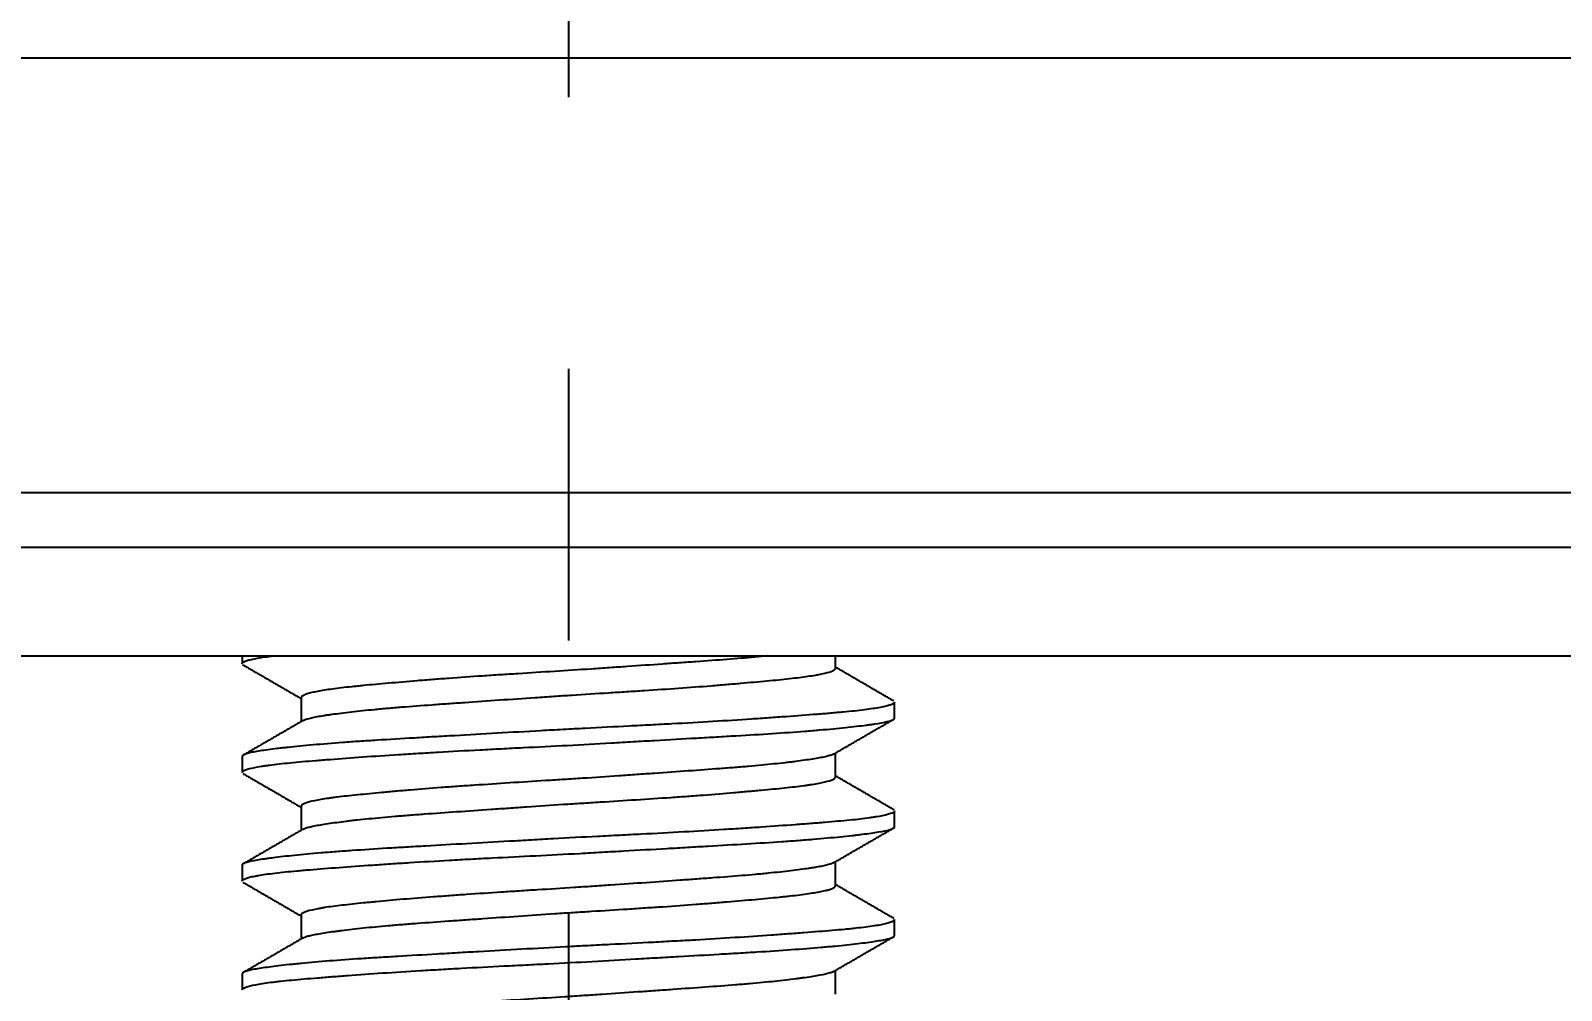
# Model space of a CAD drawing. Extents: x 1571 to 2360, y 0 to 579.
# Drawn here: x 2079.05 to 2093.13, y 251.71 to 260.54 of the extents above; entities that cross this region are included whole.
import ezdxf

# ---------------------------------------------------------------- set-up
doc = ezdxf.new("R2010")
doc.units = 0
doc.header["$LTSCALE"] = 10
doc.header["$MEASUREMENT"] = 0
doc.header["$PDMODE"] = 3
doc.header["$PDSIZE"] = -10
doc.linetypes.add('CENTER', pattern=[2, 1.25, -0.25, 0.25, -0.25])
doc.layers.get('0').update_dxf_attribs({"linetype": 'CONTINUOUS'})
doc.layers.get('DEFPOINTS').update_dxf_attribs({"linetype": 'CONTINUOUS'})
doc.layers.add('1', color=7, linetype='CONTINUOUS')
doc.styles.add('Daelim Dimension', font='H2GTRE.TTF')
doc.dimstyles.new('DEFAULT', dxfattribs={"dimscale": 2, "dimtxt": 2, "dimasz": 2, "dimexe": 0, "dimexo": 2, "dimgap": 1, "dimtad": 1, "dimdec": 1, "dimzin": 9, "dimdsep": 46, "dimtxsty": 'Daelim Dimension', "dimcen": 0.5, "dimclrd": 252, "dimclre": 252, "dimclrt": 3, "dimadec": 1, "dimazin": 0, "dimtfac": 1, "dimtdec": 1, "dimtix": 1, "dimtmove": 0, "dimatfit": 3, "dimfxl": 1, "dimtolj": 1, "dimtzin": 1, "dimlwd": 9, "dimlwe": 9, "dimarcsym": 0})

# ---------------------------------------------------------------- blocks, each defined once
blk = doc.blocks.new('*D4')
at = {"color": 5, "lineweight": 9, "ltscale": 0.5, "transparency": 16777216}
for p, q in [((2006.288, 422.869), (2172.463, 422.869)), ((2172.463, 259.789), (2172.463, 418.869)), ((2109.295, 255.789), (2172.463, 255.789))]:
    blk.add_line(p, q, dxfattribs=at)
at = {"color": 5, "ltscale": 0.5, "transparency": 16777216}
for points in [[(2171.797, 418.869), (2173.13, 418.869), (2172.463, 422.869)], [(2171.797, 259.789), (2173.13, 259.789), (2172.463, 255.789)]]:
    blk.add_solid(points, dxfattribs=at)
at = {"layer": 'DEFPOINTS', "color": 0, "ltscale": 0.5, "transparency": 16777216}
for p in [(2002.288, 422.869), (2172.463, 422.869), (2105.295, 255.789)]:
    blk.add_point(p, dxfattribs=at)
at = {"color": 7, "lineweight": -3, "ltscale": 0.5, "transparency": 16777216, "insert": (2165.234, 339.329), "char_height": 10, "attachment_point": 5, "rotation": 90, "style": 'Daelim Dimension'}
blk.add_mtext('\\A1;167', dxfattribs=at)
blk = doc.blocks.new('*D8')
at = {"color": 5, "lineweight": 9, "ltscale": 0.5, "transparency": 16777216}
for p, q in [((2109.295, 255.789), (2172.463, 255.789)), ((2172.463, 251.789), (2172.463, 113.289)), ((2090.15, 109.289), (2172.463, 109.289))]:
    blk.add_line(p, q, dxfattribs=at)
at = {"color": 5, "ltscale": 0.5, "transparency": 16777216}
for points in [[(2171.797, 251.789), (2173.13, 251.789), (2172.463, 255.789)], [(2171.797, 113.289), (2173.13, 113.289), (2172.463, 109.289)]]:
    blk.add_solid(points, dxfattribs=at)
at = {"layer": 'DEFPOINTS', "color": 0, "ltscale": 0.5, "transparency": 16777216}
for p in [(2105.295, 255.789), (2086.15, 109.289), (2172.463, 109.289)]:
    blk.add_point(p, dxfattribs=at)
at = {"color": 7, "lineweight": -3, "ltscale": 0.5, "transparency": 16777216, "insert": (2165.247, 182.539), "char_height": 10, "attachment_point": 5, "rotation": 90, "style": 'Daelim Dimension'}
blk.add_mtext('\\A1;410', dxfattribs=at)

msp = doc.modelspace()

# ---------------------------------------------------------------- linework, layer by layer
at = {"layer": '1', "color": 1, "linetype": 'CENTER', "lineweight": -3}
msp.add_line((2083.995, 272.428), (2083.995, 169.65), dxfattribs=at)
at = {"layer": '1', "color": 7, "linetype": 'Continuous', "lineweight": -3}
for p, q in [((2078.295, 260.289), (2105.795, 260.289)), ((2105.795, 256.289), (2078.295, 256.289)), ((2078.295, 255.789), (2105.295, 255.789)), ((2078.295, 254.789), (2100.545, 254.789)), ((2080.995, 254.789), (2080.995, 254.717)), ((2086.453, 254.675), (2086.453, 254.789)), ((2081.536, 254.403), (2081.536, 254.184)), ((2086.995, 254.216), (2086.995, 254.362)), ((2080.995, 253.862), (2080.995, 253.716)), ((2086.453, 253.674), (2086.453, 253.895)), ((2081.536, 253.404), (2081.536, 253.184)), ((2086.995, 253.217), (2086.995, 253.362)), ((2086.453, 252.675), (2086.453, 252.895)), ((2080.995, 252.862), (2080.995, 252.716)), ((2081.536, 252.403), (2081.536, 252.184)), ((2086.995, 252.216), (2086.995, 252.362)), ((2086.453, 251.675), (2086.453, 251.895)), ((2080.995, 251.862), (2080.995, 251.717))]:
    msp.add_line(p, q, dxfattribs=at)
for points, knots in [([(2080.995, 254.715), (2080.995, 254.717), (2080.995, 254.719), (2081.002, 254.729), (2081.016, 254.736), (2081.045, 254.746), (2081.051, 254.748), (2081.065, 254.752), (2081.088, 254.757), (2081.115, 254.763), (2081.177, 254.774), (2081.226, 254.781), (2081.287, 254.789), (2081.29, 254.789), (2081.292, 254.789)], [0, 0, 0, 0, 0.084128, 0.084128, 0.384611, 0.384611, 0.459731, 0.459731, 0.534852, 0.685093, 0.685093, 0.985576, 0.985576, 1, 1, 1, 1]), ([(2085.83, 254.788), (2085.829, 254.788), (2085.828, 254.788), (2085.79, 254.784), (2085.751, 254.78), (2085.629, 254.769), (2085.543, 254.762), (2085.362, 254.748), (2085.268, 254.741), (2085.144, 254.732), (2085.119, 254.73), (2085.068, 254.727), (2085.043, 254.725), (2084.965, 254.72), (2084.913, 254.716), (2084.755, 254.705), (2084.648, 254.697), (2084.484, 254.686), (2084.401, 254.68), (2084.317, 254.675), (2084.261, 254.671), (2084.233, 254.669), (2084.092, 254.659), (2083.979, 254.652), (2083.756, 254.638), (2083.644, 254.631), (2083.506, 254.622), (2083.478, 254.62), (2083.423, 254.617), (2083.395, 254.615), (2083.313, 254.61), (2083.259, 254.606), (2083.1, 254.596), (2082.996, 254.589), (2082.846, 254.577), (2082.772, 254.572), (2082.699, 254.566), (2082.652, 254.562), (2082.628, 254.561), (2082.511, 254.551), (2082.423, 254.543), (2082.258, 254.529), (2082.18, 254.522), (2082.089, 254.513), (2082.072, 254.511), (2082.037, 254.507), (2082.02, 254.506), (2081.97, 254.5), (2081.939, 254.497), (2081.85, 254.486), (2081.797, 254.479), (2081.728, 254.468), (2081.707, 254.465), (2081.668, 254.457), (2081.65, 254.454), (2081.603, 254.442), (2081.555, 254.427), (2081.538, 254.412), (2081.536, 254.404), (2081.536, 254.403), (2081.536, 254.403)], [0, 0, 0, 0, 0.000682, 0.000682, 0.029091, 0.029091, 0.085909, 0.085909, 0.142727, 0.142727, 0.156932, 0.156932, 0.171136, 0.171136, 0.199545, 0.199545, 0.256364, 0.256364, 0.284773, 0.298977, 0.298977, 0.313182, 0.313182, 0.37, 0.37, 0.426818, 0.426818, 0.441023, 0.441023, 0.455227, 0.455227, 0.483636, 0.483636, 0.540455, 0.540455, 0.568864, 0.583068, 0.583068, 0.597273, 0.597273, 0.654091, 0.654091, 0.710909, 0.710909, 0.725114, 0.725114, 0.739318, 0.739318, 0.767727, 0.767727, 0.824545, 0.824545, 0.852955, 0.852955, 0.881364, 0.881364, 0.938182, 0.995, 0.995, 1, 1, 1, 1]), ([(2081.551, 254.192), (2081.551, 254.192), (2081.551, 254.192), (2081.554, 254.194), (2081.557, 254.196), (2081.57, 254.201), (2081.58, 254.204), (2081.615, 254.215), (2081.646, 254.222), (2081.703, 254.233), (2081.724, 254.236), (2081.759, 254.242), (2081.771, 254.244), (2081.795, 254.247), (2081.808, 254.249), (2081.874, 254.258), (2081.993, 254.273), (2082.136, 254.288), (2082.233, 254.298), (2082.253, 254.3), (2082.294, 254.303), (2082.314, 254.305), (2082.377, 254.31), (2082.419, 254.314), (2082.551, 254.325), (2082.643, 254.331), (2082.788, 254.342), (2082.837, 254.346), (2082.913, 254.351), (2082.939, 254.353), (2082.99, 254.356), (2083.016, 254.358), (2083.146, 254.367), (2083.252, 254.375), (2083.469, 254.39), (2083.579, 254.397), (2083.719, 254.407), (2083.748, 254.409), (2083.804, 254.413), (2083.832, 254.415), (2083.917, 254.42), (2083.973, 254.424), (2084.141, 254.435), (2084.253, 254.442), (2084.419, 254.452), (2084.475, 254.456), (2084.558, 254.461), (2084.585, 254.463), (2084.64, 254.466), (2084.667, 254.468), (2084.802, 254.477), (2084.907, 254.484), (2085.111, 254.498), (2085.211, 254.506), (2085.33, 254.515), (2085.354, 254.517), (2085.401, 254.521), (2085.424, 254.523), (2085.492, 254.529), (2085.536, 254.532), (2085.665, 254.544), (2085.745, 254.551), (2085.858, 254.562), (2085.895, 254.565), (2085.965, 254.572), (2085.998, 254.576), (2086.093, 254.586), (2086.149, 254.593), (2086.224, 254.604), (2086.258, 254.609), (2086.289, 254.615), (2086.309, 254.619), (2086.318, 254.621), (2086.363, 254.63), (2086.391, 254.637), (2086.432, 254.653), (2086.445, 254.66), (2086.452, 254.669), (2086.453, 254.671), (2086.453, 254.674), (2086.453, 254.674), (2086.453, 254.675)], [0, 0, 0, 0, 0.00009, 0.00009, 0.011412, 0.011412, 0.034057, 0.034057, 0.079347, 0.079347, 0.101992, 0.101992, 0.113315, 0.113315, 0.124637, 0.124637, 0.169927, 0.215217, 0.215217, 0.226539, 0.226539, 0.237862, 0.237862, 0.260507, 0.260507, 0.305797, 0.305797, 0.328441, 0.328441, 0.339764, 0.339764, 0.351086, 0.351086, 0.396376, 0.396376, 0.441666, 0.441666, 0.452989, 0.452989, 0.464311, 0.464311, 0.486956, 0.486956, 0.532246, 0.532246, 0.554891, 0.554891, 0.566213, 0.566213, 0.577536, 0.577536, 0.622826, 0.622826, 0.668115, 0.668115, 0.679438, 0.679438, 0.69076, 0.69076, 0.713405, 0.713405, 0.758695, 0.758695, 0.78134, 0.78134, 0.803985, 0.803985, 0.849275, 0.849275, 0.87192, 0.883242, 0.883242, 0.894565, 0.894565, 0.939855, 0.939855, 0.985144, 0.985144, 0.996467, 0.996467, 1, 1, 1, 1]), ([(2086.995, 254.362), (2086.995, 254.361), (2086.994, 254.359), (2086.99, 254.351), (2086.978, 254.344), (2086.945, 254.332), (2086.932, 254.328), (2086.909, 254.323), (2086.9, 254.321), (2086.882, 254.317), (2086.873, 254.315), (2086.823, 254.306), (2086.775, 254.299), (2086.661, 254.284), (2086.596, 254.277), (2086.504, 254.269), (2086.485, 254.267), (2086.446, 254.264), (2086.387, 254.258), (2086.324, 254.253), (2086.192, 254.243), (2086.098, 254.236), (2085.946, 254.225), (2085.894, 254.221), (2085.813, 254.215), (2085.786, 254.213), (2085.731, 254.21), (2085.703, 254.208), (2085.562, 254.198), (2085.445, 254.191), (2085.203, 254.176), (2085.077, 254.169), (2084.915, 254.16), (2084.883, 254.159), (2084.817, 254.155), (2084.719, 254.15), (2084.619, 254.145), (2084.42, 254.135), (2084.286, 254.128), (2084.083, 254.117), (2084.015, 254.114), (2083.912, 254.108), (2083.878, 254.106), (2083.81, 254.103), (2083.776, 254.101), (2083.606, 254.091), (2083.473, 254.084), (2083.209, 254.069), (2083.079, 254.061), (2082.918, 254.052), (2082.886, 254.05), (2082.823, 254.047), (2082.729, 254.041), (2082.638, 254.036), (2082.46, 254.025), (2082.345, 254.019), (2082.18, 254.008), (2082.126, 254.005), (2082.047, 254), (2082.021, 253.998), (2081.971, 253.994), (2081.946, 253.992), (2081.823, 253.984), (2081.732, 253.976), (2081.563, 253.961), (2081.486, 253.954), (2081.399, 253.944), (2081.382, 253.942), (2081.349, 253.939), (2081.301, 253.933), (2081.259, 253.928), (2081.179, 253.917), (2081.135, 253.91), (2081.082, 253.9), (2081.066, 253.896), (2081.046, 253.891), (2081.04, 253.889), (2081.029, 253.886), (2081.024, 253.884), (2081.003, 253.876), (2080.995, 253.869), (2080.995, 253.862)], [0, 0, 0, 0, 0.006233, 0.006233, 0.049515, 0.049515, 0.071156, 0.071156, 0.081977, 0.081977, 0.092798, 0.092798, 0.13608, 0.13608, 0.179363, 0.179363, 0.190184, 0.190184, 0.201004, 0.222646, 0.222646, 0.265928, 0.265928, 0.287569, 0.287569, 0.29839, 0.29839, 0.309211, 0.309211, 0.352493, 0.352493, 0.395776, 0.395776, 0.406596, 0.406596, 0.417417, 0.439058, 0.439058, 0.482341, 0.482341, 0.503982, 0.503982, 0.514803, 0.514803, 0.525624, 0.525624, 0.568906, 0.568906, 0.612189, 0.612189, 0.623009, 0.623009, 0.63383, 0.655471, 0.655471, 0.698754, 0.698754, 0.720395, 0.720395, 0.731216, 0.731216, 0.742037, 0.742037, 0.785319, 0.785319, 0.828602, 0.828602, 0.839422, 0.839422, 0.850243, 0.871884, 0.871884, 0.915167, 0.915167, 0.936808, 0.936808, 0.947629, 0.947629, 0.958449, 0.958449, 1, 1, 1, 1]), ([(2080.995, 253.716), (2080.995, 253.716), (2080.995, 253.716), (2080.995, 253.719), (2080.996, 253.72), (2080.999, 253.724), (2081.001, 253.726), (2081.013, 253.735), (2081.033, 253.743), (2081.089, 253.758), (2081.126, 253.766), (2081.183, 253.775), (2081.196, 253.777), (2081.221, 253.78), (2081.234, 253.782), (2081.275, 253.787), (2081.305, 253.791), (2081.399, 253.802), (2081.47, 253.808), (2081.587, 253.819), (2081.628, 253.822), (2081.693, 253.827), (2081.715, 253.829), (2081.76, 253.833), (2081.783, 253.834), (2081.899, 253.843), (2081.999, 253.851), (2082.209, 253.866), (2082.319, 253.873), (2082.464, 253.882), (2082.494, 253.884), (2082.553, 253.888), (2082.583, 253.89), (2082.674, 253.895), (2082.736, 253.899), (2082.922, 253.91), (2083.05, 253.917), (2083.245, 253.927), (2083.311, 253.931), (2083.411, 253.936), (2083.444, 253.937), (2083.511, 253.941), (2083.545, 253.943), (2083.715, 253.951), (2083.85, 253.958), (2084.12, 253.972), (2084.255, 253.98), (2084.424, 253.989), (2084.457, 253.991), (2084.525, 253.995), (2084.559, 253.997), (2084.659, 254.003), (2084.725, 254.007), (2084.921, 254.018), (2085.049, 254.025), (2085.235, 254.036), (2085.297, 254.039), (2085.388, 254.045), (2085.418, 254.046), (2085.478, 254.05), (2085.507, 254.052), (2085.654, 254.06), (2085.765, 254.067), (2085.976, 254.081), (2086.076, 254.088), (2086.193, 254.097), (2086.216, 254.099), (2086.262, 254.103), (2086.284, 254.105), (2086.349, 254.11), (2086.391, 254.114), (2086.509, 254.125), (2086.581, 254.133), (2086.676, 254.144), (2086.706, 254.147), (2086.747, 254.153), (2086.761, 254.155), (2086.787, 254.158), (2086.799, 254.16), (2086.858, 254.169), (2086.934, 254.183), (2086.974, 254.196), (2086.988, 254.205), (2086.99, 254.207), (2086.993, 254.21), (2086.994, 254.212), (2086.995, 254.214), (2086.995, 254.214), (2086.995, 254.215)], [0, 0, 0, 0, 0.002251, 0.002251, 0.013071, 0.013071, 0.023892, 0.023892, 0.067174, 0.067174, 0.110457, 0.110457, 0.121278, 0.121278, 0.132098, 0.132098, 0.153739, 0.153739, 0.197022, 0.197022, 0.218663, 0.218663, 0.229484, 0.229484, 0.240304, 0.240304, 0.283587, 0.283587, 0.32687, 0.32687, 0.33769, 0.33769, 0.348511, 0.348511, 0.370152, 0.370152, 0.413435, 0.413435, 0.435076, 0.435076, 0.445897, 0.445897, 0.456717, 0.456717, 0.5, 0.5, 0.543282, 0.543282, 0.554103, 0.554103, 0.564923, 0.564923, 0.586565, 0.586565, 0.629847, 0.629847, 0.651489, 0.651489, 0.662309, 0.662309, 0.67313, 0.67313, 0.716412, 0.716412, 0.759695, 0.759695, 0.770516, 0.770516, 0.781336, 0.781336, 0.802977, 0.802977, 0.84626, 0.84626, 0.867901, 0.867901, 0.878722, 0.878722, 0.889542, 0.889542, 0.932825, 0.976108, 0.976108, 0.986928, 0.986928, 0.997749, 0.997749, 1, 1, 1, 1]), ([(2086.438, 253.886), (2086.435, 253.884), (2086.432, 253.882), (2086.42, 253.877), (2086.405, 253.872), (2086.385, 253.867), (2086.372, 253.863), (2086.364, 253.861), (2086.325, 253.853), (2086.247, 253.838), (2086.142, 253.824), (2086.068, 253.814), (2086.053, 253.812), (2086.021, 253.808), (2086.005, 253.807), (2085.955, 253.801), (2085.921, 253.797), (2085.813, 253.786), (2085.736, 253.778), (2085.611, 253.768), (2085.569, 253.764), (2085.48, 253.757), (2085.434, 253.754), (2085.295, 253.743), (2085.101, 253.729), (2084.894, 253.715), (2084.76, 253.705), (2084.733, 253.703), (2084.679, 253.7), (2084.652, 253.698), (2084.57, 253.692), (2084.515, 253.688), (2084.35, 253.677), (2084.239, 253.669), (2084.071, 253.658), (2084.014, 253.654), (2083.93, 253.649), (2083.901, 253.647), (2083.845, 253.644), (2083.816, 253.642), (2083.676, 253.633), (2083.565, 253.626), (2083.346, 253.612), (2083.239, 253.605), (2083.106, 253.596), (2083.08, 253.594), (2083.027, 253.591), (2083.001, 253.589), (2082.924, 253.583), (2082.874, 253.58), (2082.726, 253.568), (2082.632, 253.561), (2082.496, 253.55), (2082.451, 253.546), (2082.386, 253.54), (2082.365, 253.538), (2082.323, 253.535), (2082.302, 253.533), (2082.201, 253.523), (2082.127, 253.516), (2081.989, 253.502), (2081.926, 253.495), (2081.854, 253.487), (2081.841, 253.485), (2081.814, 253.481), (2081.801, 253.479), (2081.764, 253.474), (2081.741, 253.47), (2081.677, 253.459), (2081.642, 253.452), (2081.6, 253.441), (2081.588, 253.437), (2081.572, 253.431), (2081.567, 253.429), (2081.559, 253.425), (2081.555, 253.424), (2081.541, 253.415), (2081.536, 253.409), (2081.536, 253.403)], [0, 0, 0, 0, 0.010507, 0.010507, 0.033152, 0.044474, 0.044474, 0.055797, 0.055797, 0.101087, 0.146377, 0.146377, 0.157699, 0.157699, 0.169022, 0.169022, 0.191667, 0.191667, 0.236956, 0.236956, 0.259601, 0.259601, 0.282246, 0.282246, 0.327536, 0.372826, 0.372826, 0.384148, 0.384148, 0.395471, 0.395471, 0.418116, 0.418116, 0.463406, 0.463406, 0.486051, 0.486051, 0.497373, 0.497373, 0.508696, 0.508696, 0.553985, 0.553985, 0.599275, 0.599275, 0.610598, 0.610598, 0.62192, 0.62192, 0.644565, 0.644565, 0.689855, 0.689855, 0.7125, 0.7125, 0.723822, 0.723822, 0.735145, 0.735145, 0.780435, 0.780435, 0.825725, 0.825725, 0.837047, 0.837047, 0.84837, 0.84837, 0.871014, 0.871014, 0.916304, 0.916304, 0.938949, 0.938949, 0.950272, 0.950272, 0.961594, 0.961594, 1, 1, 1, 1]), ([(2081.551, 253.192), (2081.557, 253.196), (2081.566, 253.199), (2081.586, 253.206), (2081.604, 253.212), (2081.626, 253.217), (2081.641, 253.22), (2081.65, 253.222), (2081.694, 253.231), (2081.736, 253.238), (2081.835, 253.253), (2081.89, 253.26), (2081.969, 253.27), (2081.985, 253.272), (2082.018, 253.276), (2082.035, 253.278), (2082.087, 253.283), (2082.123, 253.287), (2082.236, 253.298), (2082.316, 253.305), (2082.444, 253.316), (2082.51, 253.321), (2082.579, 253.327), (2082.626, 253.33), (2082.649, 253.332), (2082.769, 253.341), (2082.966, 253.355), (2083.176, 253.369), (2083.311, 253.379), (2083.338, 253.381), (2083.393, 253.385), (2083.42, 253.386), (2083.503, 253.392), (2083.558, 253.396), (2083.725, 253.407), (2083.836, 253.415), (2084.005, 253.426), (2084.089, 253.431), (2084.174, 253.437), (2084.23, 253.44), (2084.258, 253.442), (2084.399, 253.451), (2084.619, 253.465), (2084.832, 253.479), (2084.989, 253.49), (2085.041, 253.493), (2085.142, 253.501), (2085.191, 253.504), (2085.336, 253.516), (2085.429, 253.523), (2085.561, 253.534), (2085.604, 253.538), (2085.667, 253.544), (2085.687, 253.546), (2085.728, 253.549), (2085.748, 253.551), (2085.846, 253.56), (2085.99, 253.574), (2086.109, 253.588), (2086.176, 253.597), (2086.189, 253.599), (2086.214, 253.603), (2086.226, 253.604), (2086.261, 253.61), (2086.282, 253.614), (2086.34, 253.625), (2086.372, 253.632), (2086.408, 253.643), (2086.418, 253.647), (2086.431, 253.653), (2086.434, 253.655), (2086.441, 253.659), (2086.444, 253.661), (2086.451, 253.667), (2086.453, 253.671), (2086.453, 253.675)], [0, 0, 0, 0, 0.023189, 0.023189, 0.045834, 0.057156, 0.057156, 0.068479, 0.068479, 0.113768, 0.113768, 0.159058, 0.159058, 0.170381, 0.170381, 0.181703, 0.181703, 0.204348, 0.204348, 0.249638, 0.249638, 0.272283, 0.283605, 0.283605, 0.294928, 0.294928, 0.340218, 0.385508, 0.385508, 0.39683, 0.39683, 0.408152, 0.408152, 0.430797, 0.430797, 0.476087, 0.476087, 0.498732, 0.510055, 0.510055, 0.521377, 0.521377, 0.566667, 0.611957, 0.611957, 0.634602, 0.634602, 0.657247, 0.657247, 0.702537, 0.702537, 0.725181, 0.725181, 0.736504, 0.736504, 0.747826, 0.747826, 0.793116, 0.838406, 0.838406, 0.849729, 0.849729, 0.861051, 0.861051, 0.883696, 0.883696, 0.928986, 0.928986, 0.951631, 0.951631, 0.962953, 0.962953, 0.974276, 0.974276, 1, 1, 1, 1]), ([(2086.995, 253.362), (2086.995, 253.361), (2086.995, 253.36), (2086.993, 253.357), (2086.992, 253.355), (2086.986, 253.35), (2086.98, 253.346), (2086.955, 253.335), (2086.93, 253.327), (2086.878, 253.316), (2086.858, 253.312), (2086.825, 253.307), (2086.814, 253.305), (2086.79, 253.301), (2086.777, 253.299), (2086.711, 253.29), (2086.651, 253.283), (2086.514, 253.269), (2086.438, 253.263), (2086.333, 253.254), (2086.311, 253.252), (2086.267, 253.249), (2086.245, 253.247), (2086.176, 253.242), (2086.129, 253.238), (2085.982, 253.227), (2085.879, 253.22), (2085.715, 253.208), (2085.66, 253.205), (2085.573, 253.199), (2085.544, 253.197), (2085.485, 253.193), (2085.455, 253.192), (2085.305, 253.182), (2085.182, 253.175), (2084.929, 253.161), (2084.8, 253.154), (2084.634, 253.145), (2084.601, 253.144), (2084.533, 253.14), (2084.5, 253.139), (2084.398, 253.133), (2084.331, 253.13), (2084.128, 253.12), (2083.993, 253.113), (2083.79, 253.102), (2083.723, 253.098), (2083.621, 253.092), (2083.588, 253.09), (2083.52, 253.086), (2083.486, 253.084), (2083.318, 253.075), (2083.187, 253.067), (2082.93, 253.053), (2082.805, 253.045), (2082.652, 253.037), (2082.621, 253.035), (2082.561, 253.031), (2082.531, 253.03), (2082.442, 253.024), (2082.384, 253.021), (2082.215, 253.011), (2082.108, 253.004), (2081.956, 252.993), (2081.907, 252.99), (2081.835, 252.984), (2081.812, 252.982), (2081.765, 252.979), (2081.743, 252.977), (2081.631, 252.967), (2081.469, 252.952), (2081.338, 252.938), (2081.265, 252.928), (2081.251, 252.927), (2081.224, 252.923), (2081.211, 252.921), (2081.174, 252.916), (2081.152, 252.912), (2081.091, 252.902), (2081.06, 252.895), (2081.026, 252.885), (2081.017, 252.882), (2081.006, 252.876), (2081.004, 252.875), (2080.999, 252.871), (2080.997, 252.869), (2080.995, 252.866), (2080.995, 252.864), (2080.995, 252.863)], [0, 0, 0, 0, 0.005281, 0.005281, 0.016101, 0.016101, 0.037743, 0.037743, 0.081025, 0.081025, 0.102667, 0.102667, 0.113487, 0.113487, 0.124308, 0.124308, 0.16759, 0.16759, 0.210873, 0.210873, 0.221693, 0.221693, 0.232514, 0.232514, 0.254155, 0.254155, 0.297438, 0.297438, 0.319079, 0.319079, 0.3299, 0.3299, 0.34072, 0.34072, 0.384003, 0.384003, 0.427285, 0.427285, 0.438106, 0.438106, 0.448927, 0.448927, 0.470568, 0.470568, 0.51385, 0.51385, 0.535492, 0.535492, 0.546312, 0.546312, 0.557133, 0.557133, 0.600415, 0.600415, 0.643698, 0.643698, 0.654519, 0.654519, 0.665339, 0.665339, 0.686981, 0.686981, 0.730263, 0.730263, 0.751904, 0.751904, 0.762725, 0.762725, 0.773546, 0.773546, 0.816828, 0.860111, 0.860111, 0.870931, 0.870931, 0.881752, 0.881752, 0.903393, 0.903393, 0.946676, 0.946676, 0.968317, 0.968317, 0.979138, 0.979138, 0.989958, 0.989958, 1, 1, 1, 1]), ([(2080.995, 252.715), (2080.994, 252.721), (2081, 252.728), (2081.029, 252.742), (2081.053, 252.749), (2081.095, 252.759), (2081.104, 252.761), (2081.123, 252.764), (2081.153, 252.77), (2081.188, 252.776), (2081.264, 252.786), (2081.323, 252.793), (2081.424, 252.804), (2081.46, 252.807), (2081.517, 252.812), (2081.536, 252.814), (2081.576, 252.818), (2081.596, 252.819), (2081.7, 252.828), (2081.79, 252.835), (2081.982, 252.849), (2082.084, 252.857), (2082.221, 252.866), (2082.249, 252.868), (2082.305, 252.872), (2082.39, 252.878), (2082.477, 252.883), (2082.654, 252.894), (2082.776, 252.902), (2082.966, 252.912), (2083.03, 252.916), (2083.128, 252.921), (2083.161, 252.923), (2083.227, 252.926), (2083.26, 252.928), (2083.425, 252.936), (2083.558, 252.943), (2083.827, 252.957), (2083.963, 252.964), (2084.134, 252.973), (2084.168, 252.975), (2084.236, 252.979), (2084.338, 252.985), (2084.438, 252.99), (2084.638, 253.002), (2084.77, 253.009), (2084.964, 253.02), (2085.028, 253.024), (2085.123, 253.029), (2085.155, 253.031), (2085.218, 253.035), (2085.249, 253.037), (2085.402, 253.046), (2085.52, 253.052), (2085.747, 253.066), (2085.855, 253.073), (2085.985, 253.082), (2086.01, 253.084), (2086.06, 253.087), (2086.134, 253.092), (2086.203, 253.098), (2086.337, 253.109), (2086.42, 253.117), (2086.532, 253.128), (2086.568, 253.132), (2086.619, 253.137), (2086.635, 253.139), (2086.667, 253.143), (2086.682, 253.145), (2086.756, 253.154), (2086.806, 253.161), (2086.89, 253.175), (2086.923, 253.181), (2086.953, 253.19), (2086.959, 253.192), (2086.969, 253.195), (2086.982, 253.2), (2086.989, 253.206), (2086.994, 253.211), (2086.995, 253.213), (2086.995, 253.215)], [0, 0, 0, 0, 0.038329, 0.038329, 0.081492, 0.081492, 0.092283, 0.092283, 0.103074, 0.124655, 0.124655, 0.167818, 0.167818, 0.1894, 0.1894, 0.20019, 0.20019, 0.210981, 0.210981, 0.254144, 0.254144, 0.297307, 0.297307, 0.308098, 0.308098, 0.318889, 0.34047, 0.34047, 0.383633, 0.383633, 0.405215, 0.405215, 0.416005, 0.416005, 0.426796, 0.426796, 0.469959, 0.469959, 0.513122, 0.513122, 0.523913, 0.523913, 0.534704, 0.556285, 0.556285, 0.599448, 0.599448, 0.62103, 0.62103, 0.63182, 0.63182, 0.642611, 0.642611, 0.685774, 0.685774, 0.728937, 0.728937, 0.739728, 0.739728, 0.750519, 0.7721, 0.7721, 0.815263, 0.815263, 0.836845, 0.836845, 0.847636, 0.847636, 0.858426, 0.858426, 0.901589, 0.901589, 0.944752, 0.944752, 0.955543, 0.955543, 0.966334, 0.987915, 0.987915, 1, 1, 1, 1]), ([(2086.44, 252.887), (2086.44, 252.887), (2086.439, 252.886), (2086.433, 252.883), (2086.425, 252.879), (2086.395, 252.869), (2086.368, 252.862), (2086.316, 252.851), (2086.297, 252.848), (2086.265, 252.842), (2086.254, 252.84), (2086.231, 252.837), (2086.219, 252.835), (2086.158, 252.826), (2086.102, 252.818), (2085.978, 252.803), (2085.909, 252.796), (2085.815, 252.786), (2085.796, 252.784), (2085.757, 252.781), (2085.737, 252.779), (2085.677, 252.773), (2085.635, 252.77), (2085.507, 252.759), (2085.417, 252.752), (2085.275, 252.742), (2085.227, 252.738), (2085.152, 252.733), (2085.127, 252.731), (2085.077, 252.727), (2085.051, 252.726), (2084.923, 252.717), (2084.819, 252.709), (2084.604, 252.694), (2084.495, 252.687), (2084.327, 252.675), (2084.271, 252.671), (2084.159, 252.664), (2084.103, 252.66), (2083.935, 252.649), (2083.823, 252.642), (2083.683, 252.633), (2083.655, 252.632), (2083.599, 252.628), (2083.571, 252.626), (2083.487, 252.621), (2083.432, 252.618), (2083.269, 252.607), (2083.162, 252.6), (2083.007, 252.589), (2082.93, 252.584), (2082.855, 252.578), (2082.805, 252.574), (2082.78, 252.573), (2082.658, 252.563), (2082.565, 252.556), (2082.389, 252.541), (2082.306, 252.533), (2082.208, 252.524), (2082.188, 252.522), (2082.151, 252.519), (2082.132, 252.517), (2082.077, 252.511), (2082.042, 252.508), (2081.943, 252.497), (2081.883, 252.49), (2081.804, 252.48), (2081.766, 252.474), (2081.732, 252.469), (2081.711, 252.465), (2081.701, 252.463), (2081.651, 252.454), (2081.588, 252.439), (2081.554, 252.424), (2081.542, 252.415), (2081.541, 252.413), (2081.538, 252.409), (2081.537, 252.407), (2081.536, 252.404), (2081.536, 252.404), (2081.536, 252.403)], [0, 0, 0, 0, 0.001626, 0.001626, 0.024205, 0.024205, 0.069364, 0.069364, 0.091944, 0.091944, 0.103233, 0.103233, 0.114523, 0.114523, 0.159682, 0.159682, 0.204841, 0.204841, 0.216131, 0.216131, 0.22742, 0.22742, 0.25, 0.25, 0.295159, 0.295159, 0.317738, 0.317738, 0.329028, 0.329028, 0.340318, 0.340318, 0.385477, 0.385477, 0.430636, 0.430636, 0.453215, 0.453215, 0.475795, 0.475795, 0.520954, 0.520954, 0.532243, 0.532243, 0.543533, 0.543533, 0.566112, 0.566112, 0.611271, 0.611271, 0.633851, 0.645141, 0.645141, 0.65643, 0.65643, 0.701589, 0.701589, 0.746748, 0.746748, 0.758038, 0.758038, 0.769328, 0.769328, 0.791907, 0.791907, 0.837066, 0.837066, 0.859646, 0.870935, 0.870935, 0.882225, 0.882225, 0.927384, 0.972543, 0.972543, 0.983833, 0.983833, 0.995122, 0.995122, 1, 1, 1, 1]), ([(2081.549, 252.191), (2081.553, 252.193), (2081.557, 252.196), (2081.567, 252.2), (2081.572, 252.202), (2081.582, 252.205), (2081.587, 252.207), (2081.606, 252.212), (2081.62, 252.216), (2081.667, 252.226), (2081.705, 252.233), (2081.774, 252.244), (2081.799, 252.248), (2081.839, 252.253), (2081.853, 252.255), (2081.881, 252.259), (2081.896, 252.261), (2081.971, 252.27), (2082.037, 252.278), (2082.18, 252.293), (2082.258, 252.3), (2082.363, 252.309), (2082.384, 252.311), (2082.427, 252.315), (2082.449, 252.316), (2082.516, 252.322), (2082.561, 252.325), (2082.7, 252.336), (2082.796, 252.343), (2082.947, 252.353), (2082.999, 252.357), (2083.077, 252.363), (2083.103, 252.364), (2083.156, 252.368), (2083.183, 252.37), (2083.316, 252.379), (2083.425, 252.387), (2083.645, 252.402), (2083.756, 252.409), (2083.927, 252.421), (2083.983, 252.425), (2084.096, 252.432), (2084.152, 252.435), (2084.319, 252.446), (2084.43, 252.453), (2084.567, 252.461), (2084.595, 252.463), (2084.649, 252.467), (2084.676, 252.469), (2084.758, 252.474), (2084.811, 252.477), (2084.969, 252.488), (2085.071, 252.495), (2085.219, 252.507), (2085.291, 252.512), (2085.362, 252.518), (2085.409, 252.522), (2085.432, 252.524), (2085.546, 252.533), (2085.631, 252.541), (2085.792, 252.555), (2085.867, 252.562), (2085.953, 252.571), (2085.97, 252.573), (2086.003, 252.576), (2086.019, 252.578), (2086.067, 252.583), (2086.097, 252.587), (2086.181, 252.598), (2086.23, 252.605), (2086.293, 252.616), (2086.323, 252.621), (2086.348, 252.627), (2086.363, 252.631), (2086.371, 252.632), (2086.406, 252.642), (2086.426, 252.65), (2086.448, 252.663), (2086.453, 252.669), (2086.453, 252.675)], [0, 0, 0, 0, 0.015173, 0.015173, 0.026463, 0.026463, 0.037753, 0.037753, 0.060332, 0.060332, 0.105491, 0.105491, 0.12807, 0.12807, 0.13936, 0.13936, 0.15065, 0.15065, 0.195809, 0.195809, 0.240968, 0.240968, 0.252258, 0.252258, 0.263547, 0.263547, 0.286127, 0.286127, 0.331286, 0.331286, 0.353865, 0.353865, 0.365155, 0.365155, 0.376445, 0.376445, 0.421603, 0.421603, 0.466762, 0.466762, 0.489342, 0.489342, 0.511921, 0.511921, 0.55708, 0.55708, 0.56837, 0.56837, 0.57966, 0.57966, 0.602239, 0.602239, 0.647398, 0.647398, 0.669978, 0.681267, 0.681267, 0.692557, 0.692557, 0.737716, 0.737716, 0.782875, 0.782875, 0.794165, 0.794165, 0.805454, 0.805454, 0.828034, 0.828034, 0.873193, 0.873193, 0.895772, 0.907062, 0.907062, 0.918352, 0.918352, 0.963511, 0.963511, 1, 1, 1, 1]), ([(2086.995, 252.362), (2086.995, 252.358), (2086.991, 252.353), (2086.978, 252.345), (2086.97, 252.341), (2086.955, 252.336), (2086.949, 252.334), (2086.936, 252.33), (2086.929, 252.328), (2086.892, 252.318), (2086.815, 252.304), (2086.704, 252.289), (2086.623, 252.281), (2086.606, 252.279), (2086.572, 252.275), (2086.519, 252.27), (2086.462, 252.265), (2086.343, 252.255), (2086.256, 252.248), (2086.115, 252.237), (2086.067, 252.233), (2085.991, 252.228), (2085.965, 252.226), (2085.913, 252.222), (2085.887, 252.22), (2085.754, 252.211), (2085.531, 252.196), (2085.289, 252.181), (2085.132, 252.172), (2085.1, 252.17), (2085.036, 252.167), (2084.94, 252.162), (2084.842, 252.156), (2084.647, 252.146), (2084.514, 252.139), (2084.312, 252.129), (2084.245, 252.126), (2084.142, 252.12), (2084.108, 252.119), (2084.04, 252.115), (2084.006, 252.113), (2083.835, 252.104), (2083.566, 252.089), (2083.301, 252.074), (2083.136, 252.065), (2083.103, 252.063), (2083.038, 252.059), (2082.942, 252.053), (2082.847, 252.048), (2082.662, 252.037), (2082.542, 252.03), (2082.368, 252.02), (2082.312, 252.016), (2082.228, 252.011), (2082.201, 252.01), (2082.146, 252.006), (2082.12, 252.004), (2081.988, 251.996), (2081.889, 251.989), (2081.705, 251.974), (2081.62, 251.966), (2081.522, 251.957), (2081.502, 251.955), (2081.465, 251.951), (2081.411, 251.946), (2081.361, 251.94), (2081.268, 251.929), (2081.214, 251.922), (2081.146, 251.911), (2081.125, 251.908), (2081.097, 251.903), (2081.089, 251.901), (2081.072, 251.898), (2081.065, 251.896), (2081.03, 251.887), (2081.012, 251.881), (2080.997, 251.87), (2080.994, 251.866), (2080.995, 251.861)], [0, 0, 0, 0, 0.025897, 0.025897, 0.047478, 0.047478, 0.058269, 0.058269, 0.06906, 0.06906, 0.112223, 0.155386, 0.155386, 0.166176, 0.166176, 0.176967, 0.198549, 0.198549, 0.241712, 0.241712, 0.263293, 0.263293, 0.274084, 0.274084, 0.284875, 0.284875, 0.328038, 0.371201, 0.371201, 0.381991, 0.381991, 0.392782, 0.414364, 0.414364, 0.457527, 0.457527, 0.479108, 0.479108, 0.489899, 0.489899, 0.50069, 0.50069, 0.543853, 0.587016, 0.587016, 0.597806, 0.597806, 0.608597, 0.630179, 0.630179, 0.673342, 0.673342, 0.694923, 0.694923, 0.705714, 0.705714, 0.716505, 0.716505, 0.759668, 0.759668, 0.802831, 0.802831, 0.813621, 0.813621, 0.824412, 0.845994, 0.845994, 0.889157, 0.889157, 0.910738, 0.910738, 0.921529, 0.921529, 0.93232, 0.93232, 0.975483, 0.975483, 1, 1, 1, 1]), ([(2080.995, 251.715), (2080.995, 251.716), (2080.995, 251.717), (2080.996, 251.722), (2081, 251.725), (2081.008, 251.731), (2081.011, 251.733), (2081.019, 251.737), (2081.024, 251.739), (2081.05, 251.748), (2081.079, 251.756), (2081.155, 251.771), (2081.202, 251.778), (2081.272, 251.787), (2081.287, 251.789), (2081.317, 251.792), (2081.332, 251.794), (2081.381, 251.799), (2081.415, 251.803), (2081.522, 251.813), (2081.601, 251.82), (2081.731, 251.83), (2081.776, 251.834), (2081.847, 251.839), (2081.871, 251.841), (2081.92, 251.845), (2081.945, 251.847), (2082.07, 251.856), (2082.282, 251.871), (2082.515, 251.886), (2082.667, 251.895), (2082.697, 251.897), (2082.759, 251.9), (2082.791, 251.902), (2082.885, 251.908), (2082.948, 251.911), (2083.14, 251.922), (2083.271, 251.929), (2083.47, 251.939), (2083.537, 251.942), (2083.638, 251.947), (2083.672, 251.949), (2083.74, 251.953), (2083.774, 251.954), (2083.945, 251.963), (2084.08, 251.97), (2084.349, 251.985), (2084.483, 251.993), (2084.65, 252.002), (2084.683, 252.004), (2084.75, 252.008), (2084.783, 252.01), (2084.881, 252.015), (2084.946, 252.019), (2085.137, 252.03), (2085.261, 252.037), (2085.441, 252.048), (2085.5, 252.051), (2085.587, 252.056), (2085.616, 252.058), (2085.673, 252.062), (2085.702, 252.063), (2085.841, 252.072), (2085.946, 252.079), (2086.143, 252.093), (2086.236, 252.1), (2086.343, 252.11), (2086.364, 252.112), (2086.406, 252.115), (2086.426, 252.117), (2086.485, 252.123), (2086.522, 252.127), (2086.628, 252.138), (2086.69, 252.145), (2086.771, 252.156), (2086.796, 252.16), (2086.842, 252.167), (2086.863, 252.17), (2086.919, 252.181), (2086.975, 252.194), (2086.994, 252.208), (2086.995, 252.215), (2086.995, 252.215), (2086.995, 252.215)], [0, 0, 0, 0, 0.006905, 0.006905, 0.028487, 0.028487, 0.039277, 0.039277, 0.050068, 0.050068, 0.093231, 0.093231, 0.136394, 0.136394, 0.147185, 0.147185, 0.157976, 0.157976, 0.179557, 0.179557, 0.22272, 0.22272, 0.244302, 0.244302, 0.255092, 0.255092, 0.265883, 0.265883, 0.309046, 0.352209, 0.352209, 0.363, 0.363, 0.37379, 0.37379, 0.395372, 0.395372, 0.438535, 0.438535, 0.460116, 0.460116, 0.470907, 0.470907, 0.481698, 0.481698, 0.524861, 0.524861, 0.568024, 0.568024, 0.578815, 0.578815, 0.589605, 0.589605, 0.611187, 0.611187, 0.65435, 0.65435, 0.675931, 0.675931, 0.686722, 0.686722, 0.697513, 0.697513, 0.740676, 0.740676, 0.783839, 0.783839, 0.794629, 0.794629, 0.80542, 0.80542, 0.827002, 0.827002, 0.870165, 0.870165, 0.891746, 0.891746, 0.913328, 0.913328, 0.956491, 0.999654, 0.999654, 1, 1, 1, 1]), ([(2086.436, 251.884), (2086.434, 251.883), (2086.428, 251.881), (2086.421, 251.878), (2086.411, 251.874), (2086.406, 251.873), (2086.376, 251.864), (2086.345, 251.857), (2086.269, 251.843), (2086.224, 251.835), (2086.159, 251.826), (2086.145, 251.824), (2086.117, 251.82), (2086.103, 251.819), (2086.058, 251.813), (2086.027, 251.809), (2085.929, 251.798), (2085.858, 251.79), (2085.742, 251.779), (2085.702, 251.776), (2085.64, 251.77), (2085.619, 251.768), (2085.576, 251.765), (2085.554, 251.763), (2085.443, 251.754), (2085.258, 251.74), (2085.058, 251.726), (2084.929, 251.717), (2084.902, 251.715), (2084.85, 251.711), (2084.823, 251.71), (2084.743, 251.704), (2084.689, 251.7), (2084.526, 251.689), (2084.416, 251.681), (2084.249, 251.67), (2084.165, 251.664), (2084.081, 251.659), (2084.024, 251.655), (2083.995, 251.653), (2083.854, 251.644), (2083.63, 251.63), (2083.411, 251.616), (2083.248, 251.606), (2083.194, 251.602), (2083.088, 251.595), (2083.036, 251.591), (2082.883, 251.58), (2082.784, 251.573), (2082.641, 251.562), (2082.595, 251.558), (2082.526, 251.552), (2082.504, 251.55), (2082.459, 251.546), (2082.437, 251.545), (2082.329, 251.535), (2082.248, 251.528), (2082.098, 251.514), (2082.028, 251.507), (2081.948, 251.498), (2081.933, 251.496), (2081.902, 251.492), (2081.888, 251.491), (2081.845, 251.485), (2081.818, 251.482), (2081.743, 251.471), (2081.7, 251.464), (2081.647, 251.453), (2081.631, 251.449), (2081.609, 251.443), (2081.602, 251.441), (2081.59, 251.438), (2081.584, 251.436), (2081.558, 251.426), (2081.545, 251.419), (2081.537, 251.408), (2081.536, 251.405), (2081.537, 251.402)], [0, 0, 0, 0, 0.006702, 0.018025, 0.018025, 0.029347, 0.029347, 0.074637, 0.074637, 0.119927, 0.119927, 0.131249, 0.131249, 0.142572, 0.142572, 0.165217, 0.165217, 0.210506, 0.210506, 0.233151, 0.233151, 0.244474, 0.244474, 0.255796, 0.255796, 0.301086, 0.346376, 0.346376, 0.357698, 0.357698, 0.369021, 0.369021, 0.391666, 0.391666, 0.436955, 0.436955, 0.4596, 0.470923, 0.470923, 0.482245, 0.482245, 0.527535, 0.572825, 0.572825, 0.59547, 0.59547, 0.618115, 0.618115, 0.663404, 0.663404, 0.686049, 0.686049, 0.697372, 0.697372, 0.708694, 0.708694, 0.753984, 0.753984, 0.799274, 0.799274, 0.810596, 0.810596, 0.821919, 0.821919, 0.844564, 0.844564, 0.889853, 0.889853, 0.912498, 0.912498, 0.923821, 0.923821, 0.935143, 0.935143, 0.980433, 0.980433, 1, 1, 1, 1])]:
    msp.add_open_spline(points, degree=3, knots=knots, dxfattribs=at)
for points in [[(2080.998, 254.707), (2081.267, 254.551), (2081.536, 254.395)], [(2086.988, 254.373), (2086.721, 254.528), (2086.453, 254.684)], [(2081.556, 254.195), (2081.278, 254.034), (2080.999, 253.872)], [(2086.434, 253.883), (2086.712, 254.045), (2086.991, 254.206)], [(2081.002, 253.705), (2081.269, 253.55), (2081.536, 253.395)], [(2086.992, 253.371), (2086.723, 253.527), (2086.453, 253.684)], [(2081.559, 253.197), (2081.28, 253.035), (2081.002, 252.874)], [(2086.435, 252.884), (2086.713, 253.046), (2086.992, 253.207)], [(2081, 252.706), (2081.268, 252.55), (2081.536, 252.395)], [(2086.991, 252.372), (2086.722, 252.528), (2086.453, 252.684)], [(2081.555, 252.195), (2081.277, 252.033), (2080.998, 251.872)], [(2086.431, 251.882), (2086.71, 252.044), (2086.989, 252.205)]]:
    msp.add_open_spline(points, degree=2, dxfattribs=at)

# ---------------------------------------------------------------- dimensions: what is measured, and where the dimension line sits
at = {"color": 5, "lineweight": -3, "ltscale": 0.5}
for base, p2, text, picture, middle in [((2172.463, 422.869), (2002.288, 422.869), '167', '*D4', (2165.234, 339.329)), ((2172.463, 109.289), (2086.15, 109.289), '410', '*D8', (2165.247, 182.539))]:
    dim = msp.add_linear_dim(base=base, p1=(2105.295, 255.789), p2=p2, angle=90, text=text, dimstyle='DEFAULT', override={"dimtxt": 5, "dimclrd": 5, "dimclre": 5, "dimclrt": 7}, dxfattribs=at)
    dim.commit()
    dim.dimension.update_dxf_attribs({"geometry": picture, "text_midpoint": middle})

doc.saveas('drawing.dxf')
